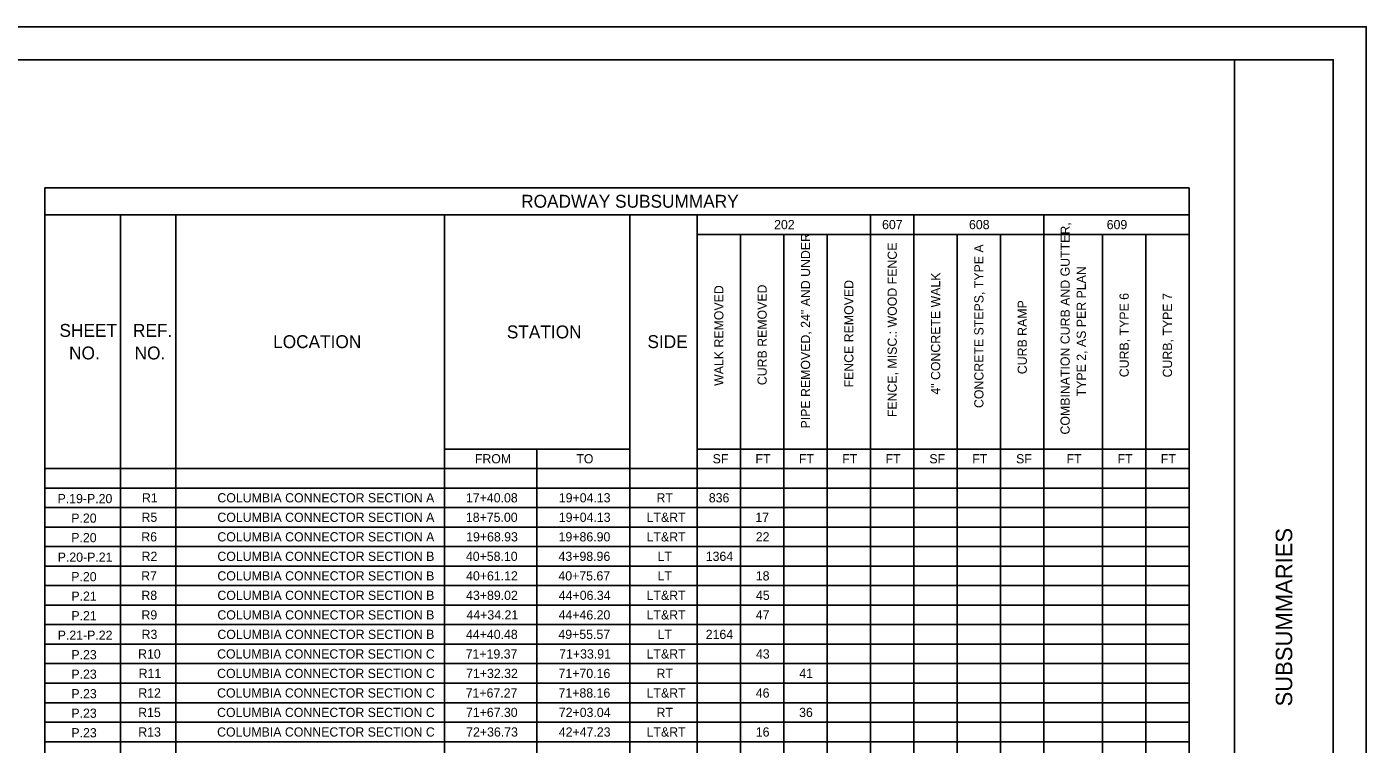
# Model space of a CAD drawing. Extents: x -12.5 to 34, y 0 to 22.
# Drawn here: x 13.64 to 34, y 11.1 to 22 of the extents above; entities that cross this region are included whole.
import ezdxf

# ---------------------------------------------------------------- set-up
doc = ezdxf.new("R2010")
doc.units = 0
for name, color, linetype in [('SH_Border', 7, 'Continuous'), ('SH_Cut_Line', 7, 'Continuous'), ('SH_Data', 7, 'Continuous'), ('SH_Text', 7, 'Continuous')]:
    doc.layers.add(name, color=color, linetype=linetype)

msp = doc.modelspace()

# ---------------------------------------------------------------- linework, layer by layer
at = {"layer": 'SH_Border'}
msp.add_line((32, 0.5), (32, 21.5), dxfattribs=at)
msp.add_lwpolyline([(1.5, 21.5), (33.5, 21.5), (33.5, 0.5), (1.5, 0.5)], close=True, dxfattribs=at)
at = {"layer": 'SH_Cut_Line'}
msp.add_lwpolyline([(0, 0), (34, 0), (34, 22), (0, 22)], close=True, dxfattribs=at)
at = {"layer": 'SH_Data'}
for p, q in [((13.916, 19.555), (31.309, 19.555)), ((13.916, 19.555), (13.916, 1.898)), ((31.309, 19.555), (31.309, 1.898)), ((13.916, 19.143), (31.309, 19.143)), ((15.069, 19.143), (15.069, 2.837)), ((15.909, 19.143), (15.909, 2.837)), ((19.993, 19.143), (19.993, 2.837)), ((22.81, 19.143), (22.81, 2.837)), ((23.831, 19.143), (23.831, 1.898)), ((26.466, 19.143), (26.466, 1.898)), ((27.125, 19.143), (27.125, 1.898)), ((29.102, 19.143), (29.102, 1.898)), ((23.831, 18.846), (31.309, 18.846)), ((24.49, 18.846), (24.49, 1.898)), ((25.149, 18.846), (25.149, 1.898)), ((25.808, 18.846), (25.808, 1.898)), ((27.784, 18.846), (27.784, 1.898)), ((28.443, 18.846), (28.443, 1.898)), ((29.991, 18.846), (29.991, 1.898)), ((30.65, 18.846), (30.65, 1.898)), ((19.993, 15.585), (22.81, 15.585)), ((21.393, 15.585), (21.393, 2.837)), ((23.831, 15.585), (31.309, 15.585)), ((13.916, 15.289), (31.309, 15.289)), ((13.916, 14.992), (31.309, 14.992)), ((13.916, 14.696), (31.309, 14.696)), ((13.916, 14.399), (31.309, 14.399)), ((13.916, 14.103), (31.309, 14.103)), ((13.916, 13.806), (31.309, 13.806)), ((13.916, 13.51), (31.309, 13.51)), ((13.916, 13.214), (31.309, 13.214)), ((13.916, 12.917), (31.309, 12.917)), ((13.916, 12.621), (31.309, 12.621)), ((13.916, 12.324), (31.309, 12.324)), ((13.916, 12.028), (31.309, 12.028)), ((13.916, 11.731), (31.309, 11.731)), ((13.916, 11.435), (31.309, 11.435)), ((13.916, 11.138), (31.309, 11.138))]:
    msp.add_line(p, q, dxfattribs=at)

# ---------------------------------------------------------------- texts
msp.add_text('SUBSUMMARIES', height=0.25, rotation=90, dxfattribs=at).set_placement((32.875, 11.674))
at = {"layer": 'SH_Text'}
for s, height, p in [('ROADWAY SUBSUMMARY', 0.196, (21.157, 19.251)), ('202', 0.14, (25.001, 18.925)), ('607', 0.14, (26.642, 18.925)), ('608', 0.14, (27.963, 18.925)), ('609', 0.14, (30.056, 18.925)), ('SHEET', 0.196, (14.14, 17.289)), ('REF. ', 0.196, (15.257, 17.289)), ('LOCATION', 0.196, (17.387, 17.118)), ('STATION', 0.196, (20.939, 17.266)), ('SIDE', 0.196, (23.076, 17.118)), ('NO.', 0.196, (14.286, 16.946)), ('NO.', 0.196, (15.282, 16.946)), ('FROM', 0.14, (20.453, 15.367)), ('TO', 0.14, (21.995, 15.367)), ('SF', 0.14, (24.067, 15.367)), ('FT', 0.14, (24.718, 15.367)), ('FT', 0.14, (25.377, 15.367)), ('FT', 0.14, (26.036, 15.367)), ('FT', 0.14, (26.695, 15.367)), ('SF', 0.14, (27.361, 15.367)), ('FT', 0.14, (28.013, 15.367)), ('SF', 0.14, (28.679, 15.367)), ('FT', 0.14, (29.446, 15.367)), ('FT', 0.14, (30.22, 15.367)), ('FT', 0.14, (30.878, 15.367)), ('P.19-P.20', 0.14, (14.111, 14.762)), ('R1', 0.14, (15.394, 14.774)), ('COLUMBIA CONNECTOR SECTION A', 0.14, (16.54, 14.774)), ('17+40.08', 0.14, (20.318, 14.774)), ('19+04.13', 0.14, (21.729, 14.774)), ('RT', 0.14, (23.214, 14.774)), ('836', 0.14, (24.009, 14.774)), ('P.20', 0.14, (14.319, 14.465)), ('R5', 0.14, (15.387, 14.478)), ('COLUMBIA CONNECTOR SECTION A', 0.14, (16.54, 14.478)), ('18+75.00', 0.14, (20.317, 14.478)), ('19+04.13', 0.14, (21.729, 14.478)), ('LT&RT', 0.14, (23.064, 14.478)), ('17', 0.14, (24.716, 14.478)), ('P.20', 0.14, (14.319, 14.169)), ('R6', 0.14, (15.384, 14.181)), ('COLUMBIA CONNECTOR SECTION A', 0.14, (16.54, 14.181)), ('19+68.93', 0.14, (20.321, 14.181)), ('19+86.90', 0.14, (21.726, 14.181)), ('LT&RT', 0.14, (23.064, 14.181)), ('22', 0.14, (24.722, 14.181)), ('P.20-P.21', 0.14, (14.113, 13.872)), ('R2', 0.14, (15.388, 13.885)), ('COLUMBIA CONNECTOR SECTION B', 0.14, (16.54, 13.885)), ('40+58.10', 0.14, (20.317, 13.885)), ('43+98.96', 0.14, (21.725, 13.885)), ('LT', 0.14, (23.231, 13.885)), ('1364', 0.14, (23.962, 13.885)), ('P.20', 0.14, (14.319, 13.576)), ('R7', 0.14, (15.382, 13.588)), ('COLUMBIA CONNECTOR SECTION B', 0.14, (16.54, 13.588)), ('40+61.12', 0.14, (20.32, 13.588)), ('40+75.67', 0.14, (21.723, 13.588)), ('LT', 0.14, (23.231, 13.588)), ('18', 0.14, (24.723, 13.588)), ('P.21', 0.14, (14.321, 13.279)), ('R8', 0.14, (15.385, 13.292)), ('COLUMBIA CONNECTOR SECTION B', 0.14, (16.54, 13.292)), ('43+89.02', 0.14, (20.32, 13.292)), ('44+06.34', 0.14, (21.729, 13.292)), ('LT&RT', 0.14, (23.064, 13.292)), ('45', 0.14, (24.725, 13.292)), ('P.21', 0.14, (14.321, 12.983)), ('R9', 0.14, (15.386, 12.995)), ('COLUMBIA CONNECTOR SECTION B', 0.14, (16.54, 12.995)), ('44+34.21', 0.14, (20.326, 12.995)), ('44+46.20', 0.14, (21.726, 12.995)), ('LT&RT', 0.14, (23.064, 12.995)), ('47', 0.14, (24.723, 12.995)), ('P.21-P.22', 0.14, (14.113, 12.686)), ('R3', 0.14, (15.388, 12.699)), ('COLUMBIA CONNECTOR SECTION B', 0.14, (16.54, 12.699)), ('44+40.48', 0.14, (20.318, 12.699)), ('49+55.57', 0.14, (21.723, 12.699)), ('LT', 0.14, (23.231, 12.699)), ('2164', 0.14, (23.962, 12.699)), ('P.23', 0.14, (14.321, 12.39)), ('R10', 0.14, (15.335, 12.402)), ('COLUMBIA CONNECTOR SECTION C', 0.14, (16.536, 12.402)), ('71+19.37', 0.14, (20.314, 12.402)), ('71+33.91', 0.14, (21.735, 12.402)), ('LT&RT', 0.14, (23.064, 12.402)), ('43', 0.14, (24.725, 12.402)), ('P.23', 0.14, (14.321, 12.094)), ('R11', 0.14, (15.343, 12.106)), ('COLUMBIA CONNECTOR SECTION C', 0.14, (16.536, 12.106)), ('71+32.32', 0.14, (20.32, 12.106)), ('71+70.16', 0.14, (21.725, 12.106)), ('RT', 0.14, (23.214, 12.106)), ('41', 0.14, (25.383, 12.106)), ('P.23', 0.14, (14.321, 11.797)), ('R12', 0.14, (15.338, 11.809)), ('COLUMBIA CONNECTOR SECTION C', 0.14, (16.536, 11.809)), ('71+67.27', 0.14, (20.314, 11.809)), ('71+88.16', 0.14, (21.725, 11.809)), ('LT&RT', 0.14, (23.064, 11.809)), ('46', 0.14, (24.723, 11.809)), ('P.23', 0.14, (14.321, 11.501)), ('R15', 0.14, (15.336, 11.513)), ('COLUMBIA CONNECTOR SECTION C', 0.14, (16.536, 11.513)), ('71+67.30', 0.14, (20.317, 11.513)), ('72+03.04', 0.14, (21.729, 11.513)), ('RT', 0.14, (23.214, 11.513)), ('36', 0.14, (25.381, 11.513)), ('P.23', 0.14, (14.321, 11.204)), ('R13', 0.14, (15.338, 11.216)), ('COLUMBIA CONNECTOR SECTION C', 0.14, (16.536, 11.216)), ('72+36.73', 0.14, (20.321, 11.216)), ('42+47.23', 0.14, (21.729, 11.216)), ('LT&RT', 0.14, (23.064, 11.216)), ('16', 0.14, (24.723, 11.216))]:
    msp.add_text(s, height=height, dxfattribs=at).set_placement(p)
for s, p in [('COMBINATION CURB AND GUTTER, ', (29.494, 15.805)), ('PIPE REMOVED, 24" AND UNDER', (25.548, 15.897)), ('FENCE, MISC.: WOOD FENCE', (26.866, 16.069)), ('CONCRETE STEPS, TYPE A', (28.183, 16.208)), ('TYPE 2, AS PER PLAN', (29.739, 16.385)), ('FENCE REMOVED', (26.207, 16.52)), ('4" CONCRETE WALK', (27.525, 16.411)), ('WALK REMOVED', (24.231, 16.544)), ('CURB REMOVED', (24.889, 16.555)), ('CURB, TYPE 6', (30.391, 16.676)), ('CURB, TYPE 7', (31.049, 16.673)), ('CURB RAMP', (28.842, 16.722))]:
    msp.add_text(s, height=0.14, rotation=90, dxfattribs=at).set_placement(p)

doc.saveas('drawing.dxf')
